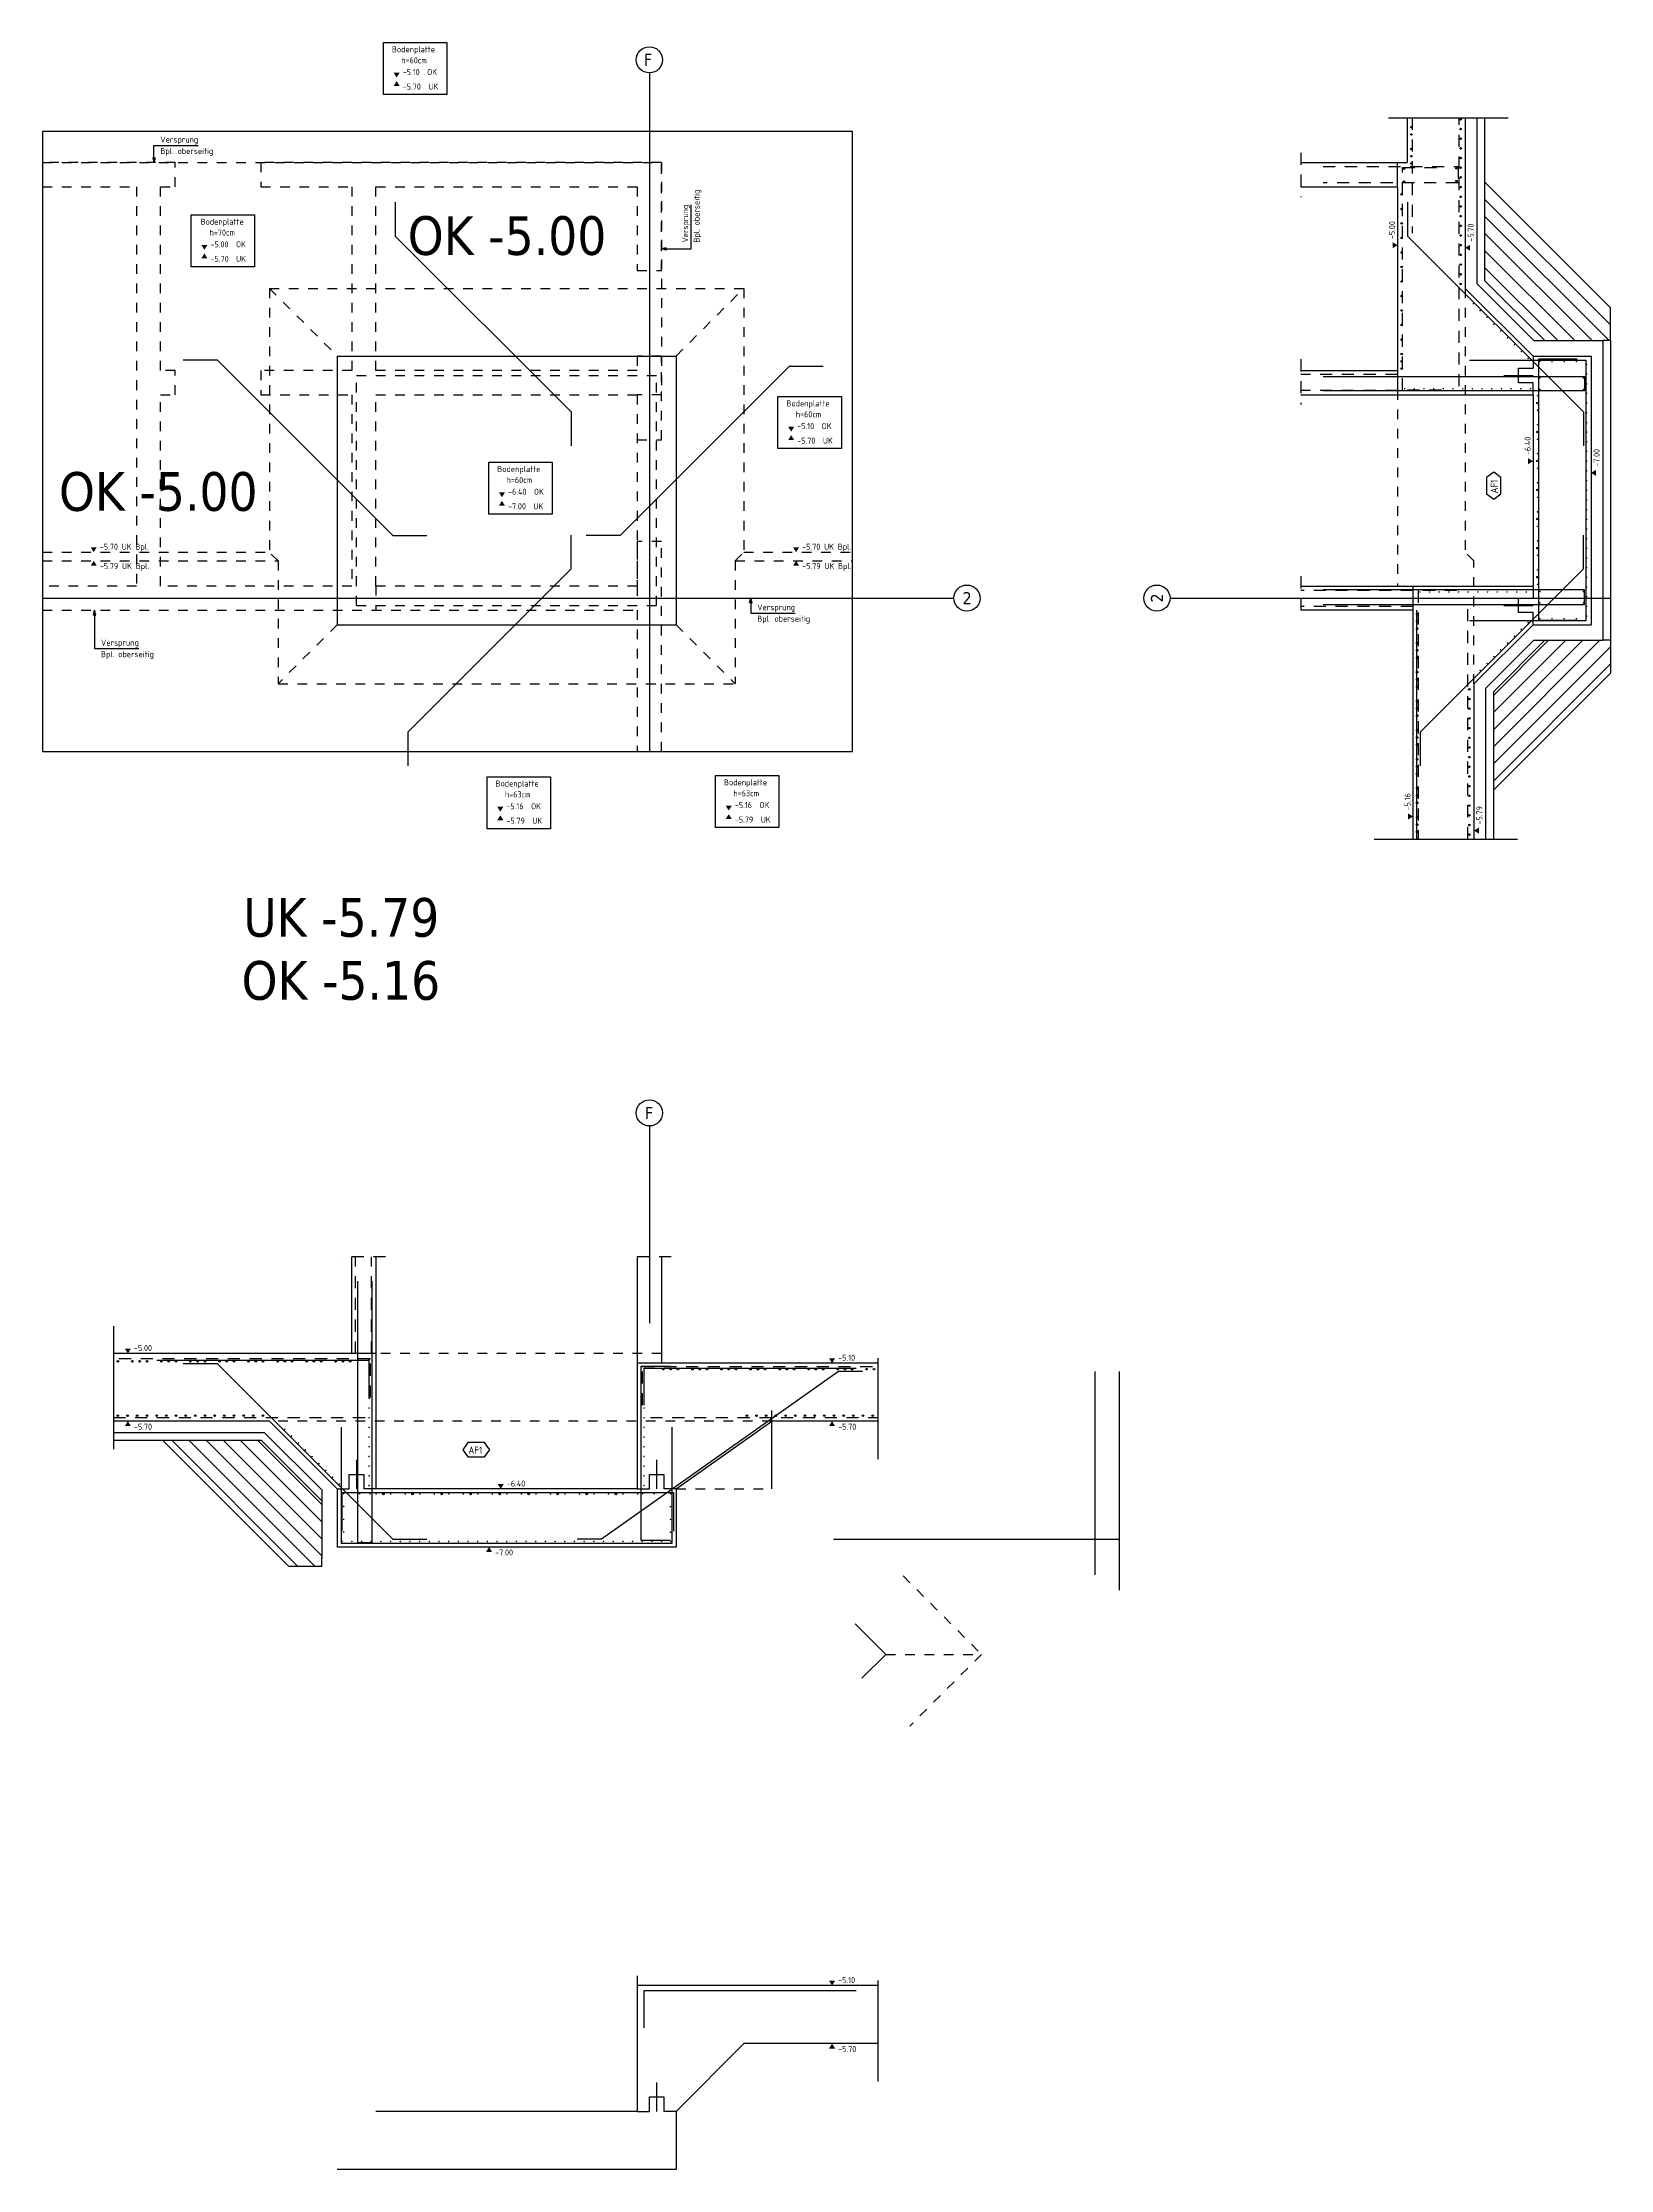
# Model space of a CAD drawing. Extents: x 0 to 42.8, y -1.8 to 41.7.
# Drawn here: x 2.5 to 18.7, y 19.7 to 41.68 of the extents above; entities that cross this region are included whole.
import ezdxf

# ---------------------------------------------------------------- set-up
doc = ezdxf.new("R2010")
doc.units = 0
doc.header["$LTSCALE"] = 0.25
for name, pattern in [('AUSGEZOGEN', [1000.01, 1000, 0.01]), ('DASHED', [0.75, 0.5, -0.25]), ('DIVIDE2', [0.625, 0.25, -0.125, 0, -0.125, 0, -0.125]), ('GESTRICHELT', [0.75, 0.5, -0.25]), ('HIDDEN', [0.375, 0.25, -0.125]), ('HIDDEN2', [0.187, 0.125, -0.062]), ('PUNKT', [0.175, 0.05, -0.125]), ('VERDECKT', [0.375, 0.25, -0.125])]:
    doc.linetypes.add(name, pattern=pattern)
for name, color, linetype in [('ACHSEN', 7, 'Continuous'), ('AFB', 7, 'Continuous'), ('AFU', 7, 'Continuous'), ('BETON', 7, 'Continuous'), ('DRUEBER', 7, 'Continuous'), ('HILFE', 7, 'Continuous'), ('koten', 7, 'Continuous'), ('OBJEKT', 7, 'Continuous'), ('RND', 7, 'Continuous'), ('SCHRAFF', 7, 'Continuous'), ('SFP_Achsen', 7, 'Continuous'), ('SFP_Hilfe', 7, 'Continuous'), ('TEXT', 7, 'Continuous'), ('VERDECKT', 7, 'Continuous'), ('Versprung oberseitig', 7, 'Continuous')]:
    doc.layers.add(name, color=color, linetype=linetype)
doc.layers.add('NOPLOT', color=7, linetype='Continuous', plot=False)
doc.styles.add('helv', font='tahoma.ttf')
doc.styles.add('txt', font='isocp.shx')
doc.linetypes.add('AFU_50K', pattern='A,0.15,["/",Standard,S=0.2,R=0,X=-0.01,Y=-0.1],0.07,["/",Standard,S=0.2,R=0,X=-0.01,Y=-0.1],0.15', length=0.37)

# ---------------------------------------------------------------- blocks, each defined once
blk = doc.blocks.new('okrd_o')
at = {"layer": 'koten', "color": 7, "linetype": 'Continuous'}
blk.add_solid([(-0.125, 0.202), (0.125, 0.202), (0, 0)], dxfattribs=at)
at = {"layer": 'koten', "style": 'txt'}
blk.add_attdef('OKRD', (0.25, 0.1), '', height=0.25, dxfattribs=at)
blk = doc.blocks.new('okrd_u')
at = {"layer": 'koten', "color": 7, "linetype": 'Continuous'}
blk.add_solid([(-0.125, -0.202), (0.125, -0.202), (0, 0)], dxfattribs=at)
at = {"layer": 'koten', "style": 'txt'}
blk.add_attdef('OKRD', (0.25, -0.35), '', height=0.25, dxfattribs=at)
blk = doc.blocks.new('Pfeillinie')
at = {"layer": 'TEXT', "linetype": 'Continuous'}
blk.add_hatch(color=7, dxfattribs=at).paths.add_polyline_path([(0, 0), (-0.8, 0.2), (-0.8, 0), (-0.8, -0.2)])
at = {"layer": 'TEXT', "color": 7, "linetype": 'Continuous'}
for p, q in [((-0.8, 0), (-0.8, 0.2)), ((-0.8, 0.2), (0, 0)), ((-0.8, 0), (-0.8, -0.2)), ((-0.8, -0.2), (0, 0))]:
    blk.add_line(p, q, dxfattribs=at)

msp = doc.modelspace()

# ---------------------------------------------------------------- hatches: boundary and pattern name
at = {"layer": 'SCHRAFF', "linetype": 'AUSGEZOGEN'}
h = msp.add_hatch(dxfattribs=at)
h.set_pattern_fill('ANSI31', color=171, angle=90, style=0, double=1)
h.set_pattern_definition([(135, (-535.95024, -109.09568), (-0.088388348, -0.088388348), [])])
h.paths.add_polyline_path([(18.0256, 38.5991), (18.6228, 38.5991), (18.7028, 38.5991), (18.7028, 38.9391), (17.4028, 40.2391), (17.4028, 39.2219)])
h = msp.add_hatch(dxfattribs=at)
h.set_pattern_fill('ANSI31', color=171, angle=180, style=0, double=1)
h.set_pattern_definition([(225, (-535.95024, -109.09568), (0.088388348, -0.088388348), [])])
h.paths.add_polyline_path([(18.7028, 35.1641), (18.7028, 35.5041), (18.6228, 35.5041), (18.0256, 35.5041), (17.4928, 34.9712), (17.4928, 33.9541)])
h = msp.add_hatch(dxfattribs=at)
h.set_pattern_fill('ANSI31', color=171, angle=90, style=0, double=1)
h.set_pattern_definition([(135, (-139.21095, 580.58816), (-0.088388348, -0.088388348), [])])
h.paths.add_polyline_path([(5.0488, 25.9351), (5.3888, 25.9351), (5.3888, 26.0151), (5.3888, 26.6123), (4.7659, 27.2351), (3.7488, 27.2351)])

# ---------------------------------------------------------------- linework, layer by layer
at = {"layer": 'ACHSEN', "color": 140, "linetype": 'AUSGEZOGEN'}
for p, q in [((8.774, 41.3652), (8.774, 34.3543)), ((2.5048, 35.9391), (11.9196, 35.9391)), ((14.1528, 35.9391), (18.7028, 35.9391)), ((8.774, 30.4851), (8.774, 28.4481))]:
    msp.add_line(p, q, dxfattribs=at)
at = {"layer": 'AFB', "color": 1, "linetype": 'DIVIDE2'}
for p, q in [((5.749, 38.2391), (8.849, 38.2391)), ((5.749, 35.8641), (5.749, 38.2391)), ((8.849, 35.8641), (8.849, 38.2391)), ((5.749, 35.8641), (8.849, 35.8641))]:
    msp.add_line(p, q, dxfattribs=at)
at = {"layer": 'AFB', "color": 1, "linetype": 'AUSGEZOGEN'}
for points in [[(17.4238, 37.0149), (17.4977, 36.9607), (17.5716, 37.0149), (17.5716, 37.1857), (17.4977, 37.2399), (17.4238, 37.1857)], [(6.8996, 27.2142), (6.8454, 27.1402), (6.8996, 27.0663), (7.0704, 27.0663), (7.1246, 27.1402), (7.0704, 27.2142)]]:
    msp.add_lwpolyline(points, close=True, dxfattribs=at)
at = {"layer": 'AFU', "color": 8, "linetype": 'AFU_50K'}
for p, q in [((16.5028, 40.1891), (16.5028, 40.4391)), ((16.5028, 38.289), (16.5028, 38.0391)), ((16.6628, 36.0641), (16.6628, 35.8141)), ((5.9488, 28.1351), (5.6988, 28.1351))]:
    msp.add_line(p, q, dxfattribs=at)
at = {"layer": 'AFU', "color": 1, "linetype": 'AUSGEZOGEN'}
for p, q in [((17.6028, 38.2391), (17.9028, 38.2391)), ((17.6028, 35.8641), (17.9028, 35.8641)), ((5.7488, 27.0351), (5.7488, 26.7351)), ((8.849, 27.0351), (8.849, 26.7351)), ((8.849, 20.6045), (8.849, 20.3045))]:
    msp.add_line(p, q, dxfattribs=at)
at = {"layer": 'AFU', "color": 8, "linetype": 'AUSGEZOGEN'}
for p, q in [((17.7528, 38.3141), (17.9028, 38.3141)), ((17.7528, 38.1641), (17.7528, 38.3141)), ((17.9028, 38.4391), (17.9028, 38.3141)), ((17.9028, 38.1641), (17.7528, 38.1641)), ((17.9028, 38.0391), (17.9028, 38.1641)), ((17.9028, 36.0641), (17.9028, 35.9391)), ((17.7528, 35.9391), (17.9028, 35.9391)), ((17.7528, 35.7891), (17.7528, 35.9391)), ((17.9028, 35.7891), (17.7528, 35.7891)), ((17.9028, 35.6641), (17.9028, 35.7891)), ((5.6738, 26.7351), (5.6738, 26.8851)), ((5.6738, 26.8851), (5.8238, 26.8851)), ((5.8238, 26.8851), (5.8238, 26.7351)), ((8.774, 26.7351), (8.774, 26.8851)), ((8.774, 26.8851), (8.924, 26.8851)), ((8.924, 26.8851), (8.924, 26.7351)), ((5.5488, 26.7351), (5.6738, 26.7351)), ((5.9488, 26.7351), (5.8238, 26.7351)), ((8.649, 26.7351), (8.774, 26.7351)), ((9.049, 26.7351), (8.924, 26.7351)), ((8.774, 20.3045), (8.774, 20.4545)), ((8.774, 20.4545), (8.924, 20.4545)), ((8.924, 20.4545), (8.924, 20.3045)), ((8.649, 20.3045), (8.774, 20.3045)), ((9.049, 20.3045), (8.924, 20.3045))]:
    msp.add_line(p, q, dxfattribs=at)
at = {"layer": 'BETON', "color": 6, "linetype": 'AUSGEZOGEN'}
for p, q in [((16.6028, 40.9022), (16.6028, 40.4391)), ((17.2028, 40.9022), (17.2028, 39.1391)), ((15.5028, 40.4391), (16.6028, 40.4391)), ((15.5028, 40.1891), (16.5028, 40.1891)), ((16.5028, 40.1891), (16.5028, 38.289)), ((17.9028, 38.4391), (17.2028, 39.1391)), ((5.549, 38.4391), (9.049, 38.4391)), ((5.549, 38.4391), (5.549, 35.6641)), ((9.049, 38.4391), (9.049, 35.6641)), ((15.5028, 38.289), (16.5028, 38.289)), ((17.9028, 38.4391), (18.5028, 38.4391)), ((18.5028, 38.4391), (18.5028, 35.6641)), ((15.5028, 38.0391), (17.9028, 38.0391)), ((16.5028, 38.0391), (17.9028, 38.0391)), ((17.9028, 38.0391), (17.9028, 36.0641)), ((15.5028, 36.0641), (17.9028, 36.0641)), ((5.549, 35.6641), (9.049, 35.6641)), ((16.6628, 35.8141), (15.5028, 35.8141)), ((16.6628, 35.8141), (16.6628, 33.4497)), ((17.9028, 35.6641), (17.2928, 35.0541)), ((17.9028, 35.6641), (18.5028, 35.6641)), ((17.2928, 35.0541), (17.2928, 33.4497)), ((5.6988, 28.1351), (5.6988, 29.1351)), ((5.9488, 29.1351), (5.9488, 26.7351)), ((5.6988, 28.1351), (3.2366, 28.1351)), ((8.649, 28.1351), (8.649, 26.7351)), ((8.649, 28.0351), (8.649, 26.7351)), ((11.1339, 28.0351), (8.649, 28.0351)), ((4.8488, 27.4351), (3.2366, 27.4351)), ((5.5488, 26.7351), (4.8488, 27.4351)), ((9.049, 26.7351), (10.0389, 27.4351)), ((11.1339, 27.4351), (10.0389, 27.4351)), ((5.5488, 26.7351), (5.5488, 26.1351)), ((8.649, 26.7351), (5.9488, 26.7351)), ((9.049, 26.7351), (9.049, 26.1351)), ((9.049, 26.1351), (5.5488, 26.1351)), ((10.8995, 25.3424), (11.2153, 25.0266)), ((11.2153, 25.0266), (10.9684, 24.7797)), ((8.649, 21.7045), (8.649, 20.3045)), ((8.649, 21.6045), (8.649, 20.3045)), ((11.1339, 21.6045), (8.649, 21.6045)), ((9.049, 20.3045), (9.749, 21.0045)), ((11.1339, 21.0045), (9.749, 21.0045)), ((8.649, 20.3045), (5.9488, 20.3045)), ((9.049, 20.3045), (9.049, 19.7045)), ((9.049, 19.7045), (5.5488, 19.7045))]:
    msp.add_line(p, q, dxfattribs=at)
at = {"layer": 'DRUEBER', "color": 7, "linetype": 'PUNKT', "lineweight": -2}
for p, q in [((3.874, 40.4391), (2.5048, 40.4391)), ((3.874, 40.1891), (3.874, 40.4391)), ((8.899, 40.4391), (4.759, 40.4391)), ((4.759, 40.4391), (4.759, 40.1891)), ((8.899, 39.3241), (8.899, 40.4391)), ((2.5048, 40.1891), (3.474, 40.1891)), ((3.474, 40.1891), (3.474, 36.0641)), ((3.724, 38.2891), (3.724, 40.1891)), ((3.724, 40.1891), (3.874, 40.1891)), ((4.759, 40.1891), (5.699, 40.189)), ((5.699, 40.189), (5.699, 38.2891)), ((5.949, 38.289), (5.949, 40.1891)), ((5.949, 40.1891), (8.649, 40.1891)), ((8.649, 40.1891), (8.649, 39.3241)), ((8.649, 39.3241), (8.899, 39.3241)), ((3.874, 38.2891), (3.724, 38.2891)), ((3.874, 38.0391), (3.874, 38.2891)), ((5.699, 38.2891), (4.759, 38.2891)), ((4.759, 38.2891), (4.759, 38.0391)), ((8.649, 38.2891), (5.949, 38.289)), ((8.899, 38.4391), (8.649, 38.4391)), ((8.649, 38.4391), (8.649, 38.2891)), ((8.899, 37.5741), (8.899, 38.4391)), ((3.724, 36.0641), (3.724, 38.0391)), ((3.724, 38.0391), (3.874, 38.0391)), ((4.759, 38.0391), (5.699, 38.0391)), ((5.699, 38.0391), (5.699, 36.0641)), ((5.949, 36.0641), (5.949, 38.0391)), ((5.949, 38.0391), (8.649, 38.0391)), ((8.649, 38.0391), (8.649, 37.5741)), ((8.649, 37.5741), (8.899, 37.5741)), ((8.899, 36.5241), (8.649, 36.5241)), ((8.649, 36.5241), (8.649, 36.0641)), ((8.899, 34.3543), (8.899, 36.5241)), ((3.474, 36.0641), (2.5048, 36.0641)), ((5.699, 36.0641), (3.724, 36.0641)), ((8.649, 36.0641), (5.949, 36.0641)), ((2.5048, 35.8141), (8.649, 35.8141)), ((8.649, 35.8141), (8.649, 34.3543))]:
    msp.add_line(p, q, dxfattribs=at)
at = {"layer": 'DRUEBER', "color": 7, "linetype": 'PUNKT'}
msp.add_lwpolyline([(5.949, 38.0391), (8.649, 38.0391), (8.649, 36.0641), (5.949, 36.0641)], close=True, dxfattribs=at)
at = {"layer": 'HILFE', "color": 102, "linetype": 'AUSGEZOGEN'}
for p, q in [((17.3228, 40.9022), (17.3228, 39.1888)), ((17.4028, 40.9022), (17.4028, 39.2219)), ((17.4028, 40.2391), (18.7028, 38.9391)), ((17.9125, 38.5991), (17.3228, 39.1888)), ((17.4028, 39.2219), (18.0256, 38.5991)), ((18.7028, 38.5991), (18.7028, 38.9391)), ((17.9125, 38.5991), (18.6228, 38.5991)), ((18.7028, 38.5991), (18.6228, 38.5991)), ((18.6228, 38.5991), (18.6228, 35.5041)), ((18.7028, 38.5991), (18.7028, 35.5041)), ((17.9125, 35.5041), (17.4128, 35.0043)), ((18.0256, 35.5041), (17.4928, 34.9712)), ((17.9125, 35.5041), (18.6228, 35.5041)), ((18.7028, 35.5041), (18.6228, 35.5041)), ((18.7028, 35.5041), (18.7028, 35.1641)), ((17.4928, 33.9541), (18.7028, 35.1641)), ((17.4128, 35.0043), (17.4128, 33.4497)), ((17.4928, 34.9712), (17.4928, 33.4497)), ((4.7991, 27.3151), (3.2366, 27.3151)), ((5.3888, 26.7254), (4.7991, 27.3151)), ((4.7659, 27.2351), (3.2366, 27.2351)), ((3.7488, 27.2351), (5.0488, 25.9351)), ((5.3888, 26.6123), (4.7659, 27.2351)), ((5.3888, 26.7254), (5.3888, 26.0151)), ((5.3888, 25.9351), (5.0488, 25.9351)), ((5.3888, 25.9351), (5.3888, 26.0151))]:
    msp.add_line(p, q, dxfattribs=at)
at = {"layer": 'NOPLOT', "color": 191, "linetype": 'AUSGEZOGEN'}
for p, q in [((16.4107, 40.9022), (17.6465, 40.9022)), ((16.2614, 33.4497), (17.7418, 33.4497)), ((3.2366, 28.4188), (3.2366, 27.1457)), ((11.1339, 28.087), (11.1339, 27.0423)), ((13.3769, 27.9472), (13.3769, 25.8496)), ((13.6269, 27.9472), (13.6269, 25.6907)), ((10.0389, 26.7351), (10.0389, 27.5465)), ((11.1339, 21.6564), (11.1339, 20.6117))]:
    msp.add_line(p, q, dxfattribs=at)
at = {"layer": 'NOPLOT', "color": 191, "linetype": 'Continuous'}
msp.add_line((16.6978, 35.8141), (16.6978, 33.4497), dxfattribs=at)
at = {"layer": 'NOPLOT', "color": 191, "linetype": 'AUSGEZOGEN'}
msp.add_lwpolyline([(2.5048, 34.3543), (10.8712, 34.3543), (10.8712, 40.7588), (2.5048, 40.7588)], close=True, dxfattribs=at)
at = {"layer": 'NOPLOT', "color": 191, "linetype": 'Continuous'}
for points in [[(5.8785, 27.68), (5.8785, 28.064), (3.6869, 28.064)], [(8.7192, 27.5994), (8.7192, 27.9834), (10.9109, 27.9834)], [(8.7192, 21.1687), (8.7192, 21.5527), (10.9109, 21.5527)]]:
    msp.add_lwpolyline(points, dxfattribs=at)
at = {"layer": 'OBJEKT', "color": 7, "linetype": 'AUSGEZOGEN'}
for p, q in [((8.649, 29.1351), (8.649, 28.0351)), ((8.899, 29.1351), (8.899, 28.0351))]:
    msp.add_line(p, q, dxfattribs=at)
at = {"layer": 'OBJEKT', "color": 1, "linetype": 'AUSGEZOGEN'}
for points in [[(6.026, 41.6791), (6.6819, 41.6791), (6.6819, 41.1415), (6.026, 41.1415)], [(4.0398, 39.8987), (4.6957, 39.8987), (4.6957, 39.3611), (4.0398, 39.3611)], [(10.1018, 38.021), (10.7577, 38.021), (10.7577, 37.4834), (10.1018, 37.4834)], [(7.114, 37.3427), (7.7699, 37.3427), (7.7699, 36.8051), (7.114, 36.8051)], [(7.0968, 34.0939), (7.7527, 34.0939), (7.7527, 33.5563), (7.0968, 33.5563)], [(9.4567, 34.1058), (10.1126, 34.1058), (10.1126, 33.5682), (9.4567, 33.5682)]]:
    msp.add_lwpolyline(points, close=True, dxfattribs=at)
at = {"layer": 'RND', "color": 7, "linetype": 'GESTRICHELT'}
for points in [[(16.6559, 40.9022), (16.6559, 39.7106)], [(17.141, 38.1271), (17.141, 40.9022)], [(15.7352, 40.3991), (17.1278, 40.3991), (17.1278, 40.2291), (15.7352, 40.2291)], [(16.9559, 38.0866), (16.5559, 38.0866), (16.5559, 40.3866), (16.9559, 40.3866)], [(16.5028, 38.2491), (15.5028, 38.2491)], [(16.5028, 38.0846), (15.5028, 38.0846)], [(16.6628, 36.0185), (15.5028, 36.0185)], [(16.6628, 35.8541), (15.5028, 35.8541)], [(17.1159, 36.0165), (16.7159, 36.0165), (16.7159, 33.4497)], [(17.231, 33.4497), (17.231, 35.8394)], [(5.7388, 28.1351), (5.7388, 29.1351)], [(5.9032, 28.1351), (5.9032, 29.1351)], [(5.8945, 27.68), (5.8945, 28.08), (3.2366, 28.08)], [(8.7032, 27.5994), (8.7032, 27.9994), (11.1339, 27.9994)], [(3.2366, 27.4751), (5.8388, 27.4751)], [(8.7853, 27.4751), (11.1339, 27.4751)]]:
    msp.add_lwpolyline(points, dxfattribs=at)
at = {"layer": 'RND', "color": 102, "linetype": 'AUSGEZOGEN'}
for points in [[(3.6557, 40.4391), (3.6557, 40.6159), (4.1131, 40.6159)], [(8.899, 39.5461), (9.2044, 39.5461), (9.2044, 40.0035)], [(9.822, 35.9391), (9.822, 35.7839), (10.2794, 35.7839)], [(3.0424, 35.8141), (3.0424, 35.4176), (3.4998, 35.4176)]]:
    msp.add_lwpolyline(points, dxfattribs=at)
at = {"layer": 'RND', "color": 1, "linetype": 'AUSGEZOGEN'}
for points in [[(6.1481, 40.0297), (6.1481, 39.6797), (7.9653, 37.8625), (7.9653, 37.5125)], [(16.6055, 40.0297), (16.6055, 39.6797), (18.4228, 37.8625), (18.4228, 37.5125)], [(3.9581, 38.4024), (4.3081, 38.4024), (6.1253, 36.5851), (6.4753, 36.5851)], [(10.569, 38.3317), (10.219, 38.3317), (8.4724, 36.5851), (8.1224, 36.5851)], [(17.2468, 38.3991), (18.4468, 38.3991), (18.4468, 35.7041), (17.2468, 35.7041)], [(18.3588, 38.4068), (17.9588, 38.4068), (17.9588, 35.7118), (18.3588, 35.7118)], [(15.7352, 38.2291), (18.4352, 38.2291), (18.4352, 38.0791), (15.7352, 38.0791)], [(6.2824, 34.2077), (6.2824, 34.5577), (7.9653, 36.2406), (7.9653, 36.5906)], [(16.7399, 34.2077), (16.7399, 34.5577), (18.4228, 36.2406), (18.4228, 36.5906)], [(15.7352, 35.8741), (18.4352, 35.8741), (18.4352, 36.0241), (15.7352, 36.0241)], [(5.7588, 28.8809), (5.7588, 26.1809), (5.9088, 26.1809), (5.9088, 28.8809)], [(3.9581, 28.0324), (4.3081, 28.0324), (6.1253, 26.2151), (6.4753, 26.2151)], [(8.0279, 26.2212), (8.2779, 26.2212), (10.7274, 27.9533), (10.9774, 27.9533)], [(8.989, 26.2024), (8.689, 26.2024), (8.689, 28.0024), (8.989, 28.0024)], [(5.5888, 27.3751), (5.5888, 26.1751), (9.009, 26.1751), (9.009, 27.3751)], [(5.6013, 26.3001), (5.6013, 26.7001), (9.0215, 26.7001), (9.0215, 26.3001)], [(10.6774, 26.2151), (10.9274, 26.2151), (13.3769, 26.2151), (13.6269, 26.2151)]]:
    msp.add_lwpolyline(points, dxfattribs=at)
at = {"layer": 'RND', "color": 7, "linetype": 'AUSGEZOGEN', "const_width": 0.008}
for points in [[(17.2861, 38.9772, 1), (17.2861, 38.9852, 1)], [(17.3568, 38.9065, 1), (17.3568, 38.9145, 1)], [(17.4275, 38.8358, 1), (17.4275, 38.8438, 1)], [(17.4982, 38.7651, 1), (17.4982, 38.7731, 1)], [(17.5689, 38.6944, 1), (17.5689, 38.7024, 1)], [(17.6396, 38.6237, 1), (17.6396, 38.6317, 1)], [(17.7103, 38.553, 1), (17.7103, 38.561, 1)], [(17.781, 38.4823, 1), (17.781, 38.4903, 1)], [(17.8518, 38.4116, 1), (17.8518, 38.4196, 1)], [(17.9732, 38.3798, 1), (17.9732, 38.3878, 1)], [(18.0992, 38.3798, 1), (18.0992, 38.3878, 1)], [(18.2252, 38.3798, 1), (18.2252, 38.3878, 1)], [(18.3511, 38.3798, 1), (18.3511, 38.3878, 1)], [(18.4568, 38.3493, 1), (18.4568, 38.3573, 1)], [(18.4568, 38.2493, 1), (18.4568, 38.2573, 1)], [(16.5763, 38.0983, 1), (16.5763, 38.1063, 1)], [(16.6763, 38.0983, 1), (16.6763, 38.1063, 1)], [(16.7763, 38.0983, 1), (16.7763, 38.1063, 1)], [(16.8763, 38.0983, 1), (16.8763, 38.1063, 1)], [(16.9763, 38.0983, 1), (16.9763, 38.1063, 1)], [(17.0763, 38.0983, 1), (17.0763, 38.1063, 1)], [(17.1763, 38.0983, 1), (17.1763, 38.1063, 1)], [(17.2763, 38.0983, 1), (17.2763, 38.1063, 1)], [(17.3763, 38.0983, 1), (17.3763, 38.1063, 1)], [(17.4763, 38.0983, 1), (17.4763, 38.1063, 1)], [(17.5763, 38.0983, 1), (17.5763, 38.1063, 1)], [(17.6763, 38.0983, 1), (17.6763, 38.1063, 1)], [(17.7763, 38.0983, 1), (17.7763, 38.1063, 1)], [(17.8763, 38.0983, 1), (17.8763, 38.1063, 1)], [(17.9494, 38.0265, 1), (17.9494, 38.0345, 1)], [(17.9732, 38.2087, 1), (17.9732, 38.2167, 1)], [(17.9732, 38.0906, 1), (17.9732, 38.0986, 1)], [(18.4238, 38.2087, 1), (18.4238, 38.2167, 1)], [(18.4238, 38.0906, 1), (18.4238, 38.0986, 1)], [(18.4568, 38.1493, 1), (18.4568, 38.1573, 1)], [(18.4568, 38.0493, 1), (18.4568, 38.0573, 1)], [(17.9494, 37.8765, 1), (17.9494, 37.8845, 1)], [(18.4568, 37.9493, 1), (18.4568, 37.9573, 1)], [(18.4568, 37.8493, 1), (18.4568, 37.8573, 1)], [(17.9494, 37.7265, 1), (17.9494, 37.7345, 1)], [(17.9494, 37.5765, 1), (17.9494, 37.5845, 1)], [(18.4568, 37.7493, 1), (18.4568, 37.7573, 1)], [(18.4568, 37.6493, 1), (18.4568, 37.6573, 1)], [(17.9494, 37.4265, 1), (17.9494, 37.4345, 1)], [(18.4568, 37.5493, 1), (18.4568, 37.5573, 1)], [(18.4568, 37.4493, 1), (18.4568, 37.4573, 1)], [(18.4568, 37.3493, 1), (18.4568, 37.3573, 1)], [(17.9494, 37.2765, 1), (17.9494, 37.2845, 1)], [(17.9494, 37.1265, 1), (17.9494, 37.1345, 1)], [(18.4568, 37.2493, 1), (18.4568, 37.2573, 1)], [(18.4568, 37.1493, 1), (18.4568, 37.1573, 1)], [(17.9494, 36.9765, 1), (17.9494, 36.9845, 1)], [(18.4568, 37.0493, 1), (18.4568, 37.0573, 1)], [(18.4568, 36.9493, 1), (18.4568, 36.9573, 1)], [(17.9494, 36.8265, 1), (17.9494, 36.8345, 1)], [(18.4568, 36.8493, 1), (18.4568, 36.8573, 1)], [(18.4568, 36.7493, 1), (18.4568, 36.7573, 1)], [(17.9494, 36.6765, 1), (17.9494, 36.6845, 1)], [(17.9494, 36.5265, 1), (17.9494, 36.5345, 1)], [(18.4568, 36.6493, 1), (18.4568, 36.6573, 1)], [(18.4568, 36.5493, 1), (18.4568, 36.5573, 1)], [(17.9494, 36.3765, 1), (17.9494, 36.3845, 1)], [(18.4568, 36.4493, 1), (18.4568, 36.4573, 1)], [(18.4568, 36.3493, 1), (18.4568, 36.3573, 1)], [(18.4568, 36.2493, 1), (18.4568, 36.2573, 1)], [(17.9494, 36.2265, 1), (17.9494, 36.2345, 1)], [(17.9494, 36.0765, 1), (17.9494, 36.0845, 1)], [(18.4568, 36.1493, 1), (18.4568, 36.1573, 1)], [(18.4568, 36.0493, 1), (18.4568, 36.0573, 1)], [(16.7335, 35.9988, 1), (16.7335, 36.0068, 1)], [(16.8335, 35.9988, 1), (16.8335, 36.0068, 1)], [(16.9335, 35.9988, 1), (16.9335, 36.0068, 1)], [(17.0335, 35.9988, 1), (17.0335, 36.0068, 1)], [(17.1335, 35.9988, 1), (17.1335, 36.0068, 1)], [(17.2335, 35.9988, 1), (17.2335, 36.0068, 1)], [(17.3335, 35.9988, 1), (17.3335, 36.0068, 1)], [(17.4335, 35.9988, 1), (17.4335, 36.0068, 1)], [(17.5335, 35.9988, 1), (17.5335, 36.0068, 1)], [(17.6335, 35.9988, 1), (17.6335, 36.0068, 1)], [(17.7335, 35.9988, 1), (17.7335, 36.0068, 1)], [(17.8335, 35.9988, 1), (17.8335, 36.0068, 1)], [(17.9732, 36.0037, 1), (17.9732, 36.0117, 1)], [(17.9732, 35.8856, 1), (17.9732, 35.8936, 1)], [(18.4238, 36.0037, 1), (18.4238, 36.0117, 1)], [(18.4238, 35.8856, 1), (18.4238, 35.8936, 1)], [(18.4568, 35.9493, 1), (18.4568, 35.9573, 1)], [(18.4568, 35.8493, 1), (18.4568, 35.8573, 1)], [(17.781, 35.6208, -1), (17.781, 35.6128, -1)], [(17.8518, 35.6915, -1), (17.8518, 35.6835, -1)], [(17.9732, 35.7227, 1), (17.9732, 35.7307, 1)], [(18.0992, 35.7227, 1), (18.0992, 35.7307, 1)], [(18.2252, 35.7227, 1), (18.2252, 35.7307, 1)], [(18.3511, 35.7227, 1), (18.3511, 35.7307, 1)], [(18.4568, 35.7493, 1), (18.4568, 35.7573, 1)], [(17.5689, 35.4087, -1), (17.5689, 35.4007, -1)], [(17.6396, 35.4794, -1), (17.6396, 35.4714, -1)], [(17.7103, 35.5501, -1), (17.7103, 35.5421, -1)], [(17.3568, 35.1966, -1), (17.3568, 35.1886, -1)], [(17.4275, 35.2673, -1), (17.4275, 35.2593, -1)], [(17.4982, 35.338, -1), (17.4982, 35.33, -1)], [(17.2861, 35.1259, -1), (17.2861, 35.1179, -1)], [(5.8828, 28.0709, -1), (5.8748, 28.0709, -1)], [(5.8828, 27.9709, -1), (5.8748, 27.9709, -1)], [(8.715, 27.9709, 1), (8.723, 27.9709, 1)], [(5.8828, 27.8709, -1), (5.8748, 27.8709, -1)], [(5.8828, 27.7709, -1), (5.8748, 27.7709, -1)], [(8.715, 27.8709, 1), (8.723, 27.8709, 1)], [(8.715, 27.7709, 1), (8.723, 27.7709, 1)], [(5.8828, 27.6709, -1), (5.8748, 27.6709, -1)], [(5.8828, 27.5709, -1), (5.8748, 27.5709, -1)], [(5.8828, 27.4709, -1), (5.8748, 27.4709, -1)], [(8.715, 27.6709, 1), (8.723, 27.6709, 1)], [(8.715, 27.5709, 1), (8.723, 27.5709, 1)], [(8.715, 27.4709, 1), (8.723, 27.4709, 1)], [(5.0106, 27.3518, -1), (5.0026, 27.3518, -1)], [(5.0813, 27.2811, -1), (5.0733, 27.2811, -1)], [(5.8828, 27.3709, -1), (5.8748, 27.3709, -1)], [(5.8828, 27.2709, -1), (5.8748, 27.2709, -1)], [(8.715, 27.3709, 1), (8.723, 27.3709, 1)], [(8.715, 27.2709, 1), (8.723, 27.2709, 1)], [(5.152, 27.2104, -1), (5.144, 27.2104, -1)], [(5.2227, 27.1397, -1), (5.2147, 27.1397, -1)], [(5.2934, 27.069, -1), (5.2854, 27.069, -1)], [(5.8828, 27.1709, -1), (5.8748, 27.1709, -1)], [(5.8828, 27.0709, -1), (5.8748, 27.0709, -1)], [(8.715, 27.1709, 1), (8.723, 27.1709, 1)], [(8.715, 27.0709, 1), (8.723, 27.0709, 1)], [(5.3641, 26.9983, -1), (5.3561, 26.9983, -1)], [(5.4349, 26.9276, -1), (5.4269, 26.9276, -1)], [(5.5056, 26.8569, -1), (5.4976, 26.8569, -1)], [(5.8828, 26.9709, -1), (5.8748, 26.9709, -1)], [(5.8828, 26.8709, -1), (5.8748, 26.8709, -1)], [(8.715, 26.9709, 1), (8.723, 26.9709, 1)], [(8.715, 26.8709, 1), (8.723, 26.8709, 1)], [(5.5763, 26.7862, -1), (5.5683, 26.7862, -1)], [(5.6123, 26.6857, 1), (5.6203, 26.6857, 1)], [(5.7756, 26.6857, 1), (5.7836, 26.6857, 1)], [(5.8828, 26.7709, -1), (5.8748, 26.7709, -1)], [(5.8833, 26.6857, 1), (5.8913, 26.6857, 1)], [(5.9479, 26.6833, 1), (5.9559, 26.6833, 1)], [(6.0979, 26.6833, 1), (6.1059, 26.6833, 1)], [(6.2479, 26.6833, 1), (6.2559, 26.6833, 1)], [(6.3979, 26.6833, 1), (6.4059, 26.6833, 1)], [(6.5479, 26.6833, 1), (6.5559, 26.6833, 1)], [(6.6979, 26.6833, 1), (6.7059, 26.6833, 1)], [(6.8479, 26.6833, 1), (6.8559, 26.6833, 1)], [(6.9979, 26.6833, 1), (7.0059, 26.6833, 1)], [(7.1479, 26.6833, 1), (7.1559, 26.6833, 1)], [(7.2979, 26.6833, 1), (7.3059, 26.6833, 1)], [(7.4479, 26.6833, 1), (7.4559, 26.6833, 1)], [(7.5979, 26.6833, 1), (7.6059, 26.6833, 1)], [(7.7479, 26.6833, 1), (7.7559, 26.6833, 1)], [(7.8979, 26.6833, 1), (7.9059, 26.6833, 1)], [(8.0479, 26.6833, 1), (8.0559, 26.6833, 1)], [(8.1979, 26.6833, 1), (8.2059, 26.6833, 1)], [(8.3479, 26.6833, 1), (8.3559, 26.6833, 1)], [(8.4979, 26.6833, 1), (8.5059, 26.6833, 1)], [(8.6479, 26.6833, 1), (8.6559, 26.6833, 1)], [(8.7, 26.6857, 1), (8.708, 26.6857, 1)], [(8.715, 26.7709, 1), (8.723, 26.7709, 1)], [(8.8192, 26.6857, 1), (8.8272, 26.6857, 1)], [(8.9881, 26.6857, 1), (8.9961, 26.6857, 1)], [(5.6123, 26.5533, 1), (5.6203, 26.5533, 1)], [(5.6123, 26.4208, 1), (5.6203, 26.4208, 1)], [(8.9881, 26.5533, 1), (8.9961, 26.5533, 1)], [(8.9881, 26.4208, 1), (8.9961, 26.4208, 1)], [(5.5962, 26.1931, 1), (5.6042, 26.1931, 1)], [(5.6123, 26.2884, 1), (5.6203, 26.2884, 1)], [(5.6962, 26.1931, 1), (5.7042, 26.1931, 1)], [(5.7962, 26.1931, 1), (5.8042, 26.1931, 1)], [(5.8962, 26.1931, 1), (5.9042, 26.1931, 1)], [(5.9962, 26.1931, 1), (6.0042, 26.1931, 1)], [(6.0962, 26.1931, 1), (6.1042, 26.1931, 1)], [(6.1962, 26.1931, 1), (6.2042, 26.1931, 1)], [(6.2962, 26.1931, 1), (6.3042, 26.1931, 1)], [(6.3962, 26.1931, 1), (6.4042, 26.1931, 1)], [(6.4962, 26.1931, 1), (6.5042, 26.1931, 1)], [(6.5962, 26.1931, 1), (6.6042, 26.1931, 1)], [(6.6962, 26.1931, 1), (6.7042, 26.1931, 1)], [(6.7962, 26.1931, 1), (6.8042, 26.1931, 1)], [(6.8962, 26.1931, 1), (6.9042, 26.1931, 1)], [(6.9962, 26.1931, 1), (7.0042, 26.1931, 1)], [(7.0962, 26.1931, 1), (7.1042, 26.1931, 1)], [(7.1962, 26.1931, 1), (7.2042, 26.1931, 1)], [(7.2962, 26.1931, 1), (7.3042, 26.1931, 1)], [(7.3962, 26.1931, 1), (7.4042, 26.1931, 1)], [(7.4962, 26.1931, 1), (7.5042, 26.1931, 1)], [(7.5962, 26.1931, 1), (7.6042, 26.1931, 1)], [(7.6962, 26.1931, 1), (7.7042, 26.1931, 1)], [(7.7962, 26.1931, 1), (7.8042, 26.1931, 1)], [(7.8962, 26.1931, 1), (7.9042, 26.1931, 1)], [(7.9962, 26.1931, 1), (8.0042, 26.1931, 1)], [(8.0962, 26.1931, 1), (8.1042, 26.1931, 1)], [(8.1962, 26.1931, 1), (8.2042, 26.1931, 1)], [(8.2962, 26.1931, 1), (8.3042, 26.1931, 1)], [(8.3962, 26.1931, 1), (8.4042, 26.1931, 1)], [(8.4962, 26.1931, 1), (8.5042, 26.1931, 1)], [(8.5962, 26.1931, 1), (8.6042, 26.1931, 1)], [(8.6962, 26.1931, 1), (8.7042, 26.1931, 1)], [(8.7962, 26.1931, 1), (8.8042, 26.1931, 1)], [(8.8962, 26.1931, 1), (8.9042, 26.1931, 1)], [(8.9881, 26.2884, 1), (8.9961, 26.2884, 1)], [(8.9898, 26.1931, 1), (8.9978, 26.1931, 1)]]:
    msp.add_lwpolyline(points, format="xyb", close=True, dxfattribs=at)
at = {"layer": 'RND', "color": 7, "linetype": 'AUSGEZOGEN'}
for centre in [(17.1548, 40.8853), (16.6458, 40.7295), (17.1548, 40.7853), (17.1548, 40.6853), (16.6458, 40.5795), (16.6458, 40.4295), (17.1548, 40.5853), (17.1548, 40.4853), (16.5694, 40.3752), (16.5694, 40.2438), (17.1124, 40.3788), (17.1124, 40.2473), (17.1548, 40.3853), (17.1548, 40.2853), (16.5458, 40.1102), (17.1548, 40.1853), (17.1548, 40.0853), (16.5458, 39.9602), (16.5458, 39.8102), (17.1548, 39.9853), (17.1548, 39.8853), (17.1548, 39.7853), (16.5458, 39.6602), (17.1548, 39.6853), (17.1548, 39.5853), (16.5458, 39.5102), (16.5458, 39.3602), (17.1548, 39.4853), (17.1548, 39.3853), (16.5458, 39.2102), (17.1548, 39.2853), (17.1548, 39.1853), (16.5458, 39.0602), (16.5458, 38.9102), (16.5458, 38.7602), (16.5458, 38.6102), (16.5458, 38.4602), (16.5458, 38.3102), (17.9494, 37.9555), (17.9494, 37.6555), (17.9494, 37.3555), (17.9494, 37.0555), (17.9494, 36.7555), (17.9494, 36.4555), (17.9494, 36.1555), (16.7058, 35.7739), (16.7058, 35.6239), (16.7058, 35.4739), (16.7058, 35.3239), (16.7058, 35.1739), (16.7058, 35.0239), (17.2448, 34.9959), (16.7058, 34.8739), (16.7058, 34.7239), (17.2448, 34.8959), (17.2448, 34.7959), (16.7058, 34.5739), (17.2448, 34.6959), (17.2448, 34.5959), (17.2448, 34.4959), (16.7058, 34.4239), (16.7058, 34.2739), (17.2448, 34.3959), (17.2448, 34.2959), (16.7058, 34.1239), (17.2448, 34.1959), (17.2448, 34.0959), (16.7058, 33.9739), (17.2448, 33.9959), (17.2448, 33.8959), (16.7058, 33.8239), (16.7058, 33.6739), (17.2448, 33.7959), (17.2448, 33.6959), (16.7058, 33.5239), (17.2448, 33.5959), (17.2448, 33.4959), (3.2828, 28.0538), (3.4328, 28.0538), (3.5828, 28.0538), (3.7328, 28.0538), (3.8828, 28.0538), (4.0328, 28.0538), (4.1828, 28.0538), (4.3328, 28.0538), (4.4828, 28.0538), (4.6328, 28.0538), (4.7828, 28.0538), (4.9328, 28.0538), (5.0828, 28.0538), (5.2328, 28.0538), (5.3828, 28.0538), (5.5328, 28.0538), (5.6828, 28.0538), (8.919, 27.9733), (9.069, 27.9733), (9.219, 27.9733), (9.369, 27.9733), (9.519, 27.9733), (9.669, 27.9733), (9.819, 27.9733), (9.969, 27.9733), (10.119, 27.9733), (10.269, 27.9733), (10.419, 27.9733), (10.569, 27.9733), (10.719, 27.9733), (10.869, 27.9733), (11.019, 27.9733), (3.2828, 27.4927), (3.3828, 27.4927), (3.4828, 27.4927), (3.5828, 27.4927), (3.6828, 27.4927), (3.7828, 27.4927), (3.8828, 27.4927), (3.9828, 27.4927), (4.0828, 27.4927), (4.1828, 27.4927), (4.2828, 27.4927), (4.3828, 27.4927), (4.4828, 27.4927), (4.5828, 27.4927), (4.6828, 27.4927), (4.7828, 27.4927), (9.7808, 27.4927), (9.8808, 27.4927), (9.9808, 27.4927), (10.0808, 27.4927), (10.1808, 27.4927), (10.2808, 27.4927), (10.3808, 27.4927), (10.4808, 27.4927), (10.5808, 27.4927), (10.6808, 27.4927), (10.7808, 27.4927), (10.8808, 27.4927), (10.9808, 27.4927), (11.0808, 27.4927), (6.0269, 26.6833), (6.3269, 26.6833), (6.6269, 26.6833), (6.9269, 26.6833), (7.2269, 26.6833), (7.5269, 26.6833), (7.8269, 26.6833), (8.1269, 26.6833), (8.4269, 26.6833)]:
    msp.add_circle(centre, 0.008, dxfattribs=at)
at = {"layer": 'RND', "color": 102, "linetype": 'AUSGEZOGEN'}
for centre in [(16.6458, 40.8045), (16.6458, 40.5045), (16.5458, 38.3852), (16.7058, 35.6989), (16.7058, 35.3989), (16.7058, 35.0989), (16.7058, 34.7989), (16.7058, 34.4989), (16.7058, 34.1989), (16.7058, 33.8989), (16.7058, 33.5989), (3.5078, 28.0538), (3.8078, 28.0538), (4.1078, 28.0538), (4.4078, 28.0538), (4.7078, 28.0538), (5.0078, 28.0538), (5.3078, 28.0538), (5.6078, 28.0538), (8.994, 27.9733), (9.294, 27.9733), (9.594, 27.9733), (9.894, 27.9733), (10.194, 27.9733), (10.494, 27.9733), (10.794, 27.9733), (11.094, 27.9733)]:
    msp.add_circle(centre, 0.008, dxfattribs=at)
at = {"layer": 'SFP_Achsen', "color": 7, "linetype": 'AUSGEZOGEN'}
for centre in [(8.774, 41.5005), (12.0548, 35.9391), (14.0175, 35.9391), (8.774, 30.6204)]:
    msp.add_circle(centre, 0.1352, dxfattribs=at)
at = {"layer": 'SFP_Hilfe', "color": 102, "linetype": 'DASHED'}
for p, q in [((15.5028, 40.5391), (15.5028, 40.0798)), ((15.5028, 38.4069), (15.5028, 37.9391)), ((15.5028, 36.1641), (15.5028, 35.7141)), ((6.0488, 29.1351), (5.5988, 29.1351)), ((8.9988, 29.1351), (8.549, 29.1351))]:
    msp.add_line(p, q, dxfattribs=at)
at = {"layer": 'VERDECKT', "color": 7, "linetype": 'HIDDEN'}
for p, q in [((4.849, 39.1391), (9.749, 39.1391)), ((4.849, 39.1391), (4.849, 36.4141)), ((9.749, 39.1391), (9.749, 36.4141)), ((17.2028, 39.1391), (17.2028, 36.4141)), ((16.5028, 38.289), (16.5028, 36.0641)), ((4.939, 36.3241), (4.849, 36.4141)), ((4.939, 36.3241), (4.939, 35.0541)), ((9.659, 36.3241), (9.749, 36.4141)), ((9.659, 36.3241), (9.659, 35.0541)), ((17.2928, 36.3241), (17.2028, 36.4141)), ((17.2928, 35.0541), (17.2928, 36.3241)), ((4.939, 35.0541), (9.659, 35.0541)), ((8.899, 28.1351), (5.9488, 28.1351)), ((10.0389, 27.4351), (4.8488, 27.4351)), ((11.3944, 25.8374), (12.2052, 25.0266)), ((12.2052, 25.0266), (11.4633, 24.2847))]:
    msp.add_line(p, q, dxfattribs=at)
at = {"layer": 'VERDECKT', "color": 7, "linetype": 'VERDECKT'}
for p, q in [((4.849, 39.1391), (5.549, 38.4391)), ((9.049, 38.4391), (9.749, 39.1391)), ((2.5048, 36.4141), (4.849, 36.4141)), ((2.5048, 36.3241), (4.939, 36.3241)), ((9.659, 36.3241), (10.8712, 36.3241)), ((9.749, 36.4141), (10.8712, 36.4141)), ((5.549, 35.6642), (4.939, 35.0541)), ((9.049, 35.6641), (9.659, 35.0541)), ((9.049, 26.7351), (10.0389, 26.7351)), ((11.2153, 25.0266), (12.2052, 25.0266))]:
    msp.add_line(p, q, dxfattribs=at)
at = {"layer": 'Versprung oberseitig', "color": 1, "linetype": 'HIDDEN2'}
for p, q in [((2.5048, 40.4391), (8.899, 40.4391)), ((8.899, 40.4391), (8.899, 38.0391)), ((8.899, 38.0391), (8.649, 38.0391)), ((5.949, 36.0653), (5.949, 35.8141)), ((8.649, 36.0641), (8.649, 35.9391)), ((8.649, 35.9391), (10.8712, 35.9391)), ((2.5048, 35.8141), (5.949, 35.8141))]:
    msp.add_line(p, q, dxfattribs=at)

# ---------------------------------------------------------------- block references
at = {"layer": 'koten', "color": 6, "linetype": 'AUSGEZOGEN', "xscale": 0.25, "yscale": 0.25, "zscale": 0.25}
for name, p, values in [('okrd_o', (6.1631, 41.318), {'OKRD': '-5.10  OK'}), ('okrd_u', (6.1631, 41.2805), {'OKRD': '-5.70  UK'}), ('okrd_o', (4.1769, 39.5376), {'OKRD': '-5.00  OK'}), ('okrd_u', (4.1769, 39.5001), {'OKRD': '-5.70  UK'}), ('okrd_o', (10.2389, 37.6599), {'OKRD': '-5.10  OK'}), ('okrd_u', (10.2389, 37.6224), {'OKRD': '-5.70  UK'}), ('okrd_o', (7.2511, 36.9816), {'OKRD': '-6.40  OK'}), ('okrd_u', (7.2511, 36.9441), {'OKRD': '-7.00  UK'}), ('okrd_o', (7.2339, 33.7328), {'OKRD': '-5.16  OK'}), ('okrd_u', (7.2339, 33.6953), {'OKRD': '-5.79  UK'}), ('okrd_o', (9.5938, 33.7447), {'OKRD': '-5.16  OK'}), ('okrd_u', (9.5938, 33.7072), {'OKRD': '-5.79  UK'}), ('okrd_u', (10.6613, 27.4351), {'OKRD': '-5.70'}), ('okrd_o', (7.2385, 26.7351), {'OKRD': '-6.40'}), ('okrd_u', (7.1178, 26.1351), {'OKRD': '-7.00'}), ('okrd_u', (10.6613, 21.0045), {'OKRD': '-5.70'})]:
    msp.add_blockref(name, p, dxfattribs=at).add_auto_attribs(values)
at = {"layer": 'koten', "color": 6, "linetype": 'AUSGEZOGEN', "xscale": 0.25, "yscale": 0.25, "zscale": 0.25, "rotation": 90}
for name, p, values in [('okrd_o', (16.5028, 39.5852), {'OKRD': '-5.00'}), ('okrd_u', (17.2028, 39.5589), {'OKRD': '-5.70'}), ('okrd_o', (17.9028, 37.3538), {'OKRD': '-6.40'}), ('okrd_u', (18.5028, 37.2331), {'OKRD': '-7.00'}), ('okrd_o', (16.6628, 33.6829), {'OKRD': '-5.16'}), ('okrd_u', (17.2928, 33.537), {'OKRD': '-5.79'})]:
    msp.add_blockref(name, p, dxfattribs=at).add_auto_attribs(values)
at = {"layer": 'koten', "color": 7, "linetype": 'AUSGEZOGEN', "xscale": 0.25, "yscale": 0.25, "zscale": 0.25}
for p, values in [((3.0337, 36.4141), {'OKRD': '-5.70 UK Bpl.'}), ((10.29, 36.4141), {'OKRD': '-5.70 UK Bpl.'}), ((10.6613, 28.0351), {'OKRD': '-5.10'}), ((10.6613, 21.6045), {'OKRD': '-5.10'})]:
    msp.add_blockref('okrd_o', p, dxfattribs=at).add_auto_attribs(values)
at = {"layer": 'koten', "color": 7, "linetype": 'AUSGEZOGEN'}
ref = msp.add_blockref('okrd_o', (3.0337, 36.3241), dxfattribs=dict(at, xscale=-0.25, yscale=0.25, zscale=0.25, rotation=180))
ref.add_attrib('OKRD', '-5.79 UK Bpl.', (3.0962, 36.2391), dxfattribs={"height": 0.0625, "style": 'txt'})
ref = msp.add_blockref('okrd_o', (10.29, 36.3241), dxfattribs=dict(at, xscale=-0.25, yscale=0.25, zscale=0.25, rotation=180))
ref.add_attrib('OKRD', '-5.79 UK Bpl.', (10.3525, 36.2391), dxfattribs={"height": 0.0625, "style": 'txt'})
at = {"layer": 'koten', "color": 8, "linetype": 'AUSGEZOGEN', "xscale": 0.25, "yscale": 0.25, "zscale": 0.25}
for name, p, values in [('okrd_o', (3.3862, 28.1351), {'OKRD': '-5.00'}), ('okrd_u', (3.3862, 27.4351), {'OKRD': '-5.70'})]:
    msp.add_blockref(name, p, dxfattribs=at).add_auto_attribs(values)
at = {"layer": 'RND', "color": 102, "linetype": 'AUSGEZOGEN', "yscale": 0.0625, "zscale": 0.0625, "rotation": 270}
for p, xscale in [((3.6557, 40.4391), 0.0625), ((9.822, 35.9391), -0.0625), ((3.0424, 35.8141), -0.0625)]:
    msp.add_blockref('Pfeillinie', p, dxfattribs=dict(at, xscale=xscale))
at = {"layer": 'RND', "color": 102, "linetype": 'AUSGEZOGEN', "xscale": -0.0625, "yscale": 0.0625, "zscale": 0.0625}
msp.add_blockref('Pfeillinie', (8.899, 39.5461), dxfattribs=at)

# ---------------------------------------------------------------- texts
at = {"layer": 'AFB', "color": 7, "linetype": 'AUSGEZOGEN', "style": 'txt'}
msp.add_text('AF1', height=0.075, rotation=90, dxfattribs=at).set_placement((17.5401, 37.0205))
msp.add_text('AF1', height=0.075, dxfattribs=at).set_placement((6.9052, 27.0979))
at = {"layer": 'NOPLOT', "color": 191, "linetype": 'AUSGEZOGEN', "style": 'helv'}
for s, p in [('OK -5.00', (6.2776, 39.4849)), ('OK -5.00', (2.6747, 36.841)), ('UK -5.79', (4.5782, 32.441)), ('OK -5.16', (4.561, 31.7895))]:
    msp.add_text(s, height=0.4, dxfattribs=at).set_placement(p)
at = {"layer": 'SFP_Achsen', "color": 6, "linetype": 'AUSGEZOGEN', "style": 'helv'}
for s, p in [('F', (8.7169, 41.4383)), ('2', (12.0095, 35.8759)), ('F', (8.7287, 30.5573))]:
    msp.add_text(s, height=0.125, dxfattribs=at).set_placement(p)
msp.add_text('2', height=0.125, rotation=90, dxfattribs=at).set_placement((14.0806, 35.8937))
at = {"layer": 'TEXT', "color": 1, "linetype": 'AUSGEZOGEN', "style": 'txt'}
for s, p in [('Bodenplatte', (6.1137, 41.5775)), ('h=60cm', (6.2103, 41.4648)), ('Bodenplatte', (4.1372, 39.7971)), ('h=70cm', (4.2298, 39.6844)), ('Bodenplatte', (10.1895, 37.9194)), ('h=60cm', (10.2862, 37.8067)), ('Bodenplatte', (7.2017, 37.2411)), ('h=60cm', (7.2984, 37.1284)), ('Bodenplatte', (9.5445, 34.0042)), ('Bodenplatte', (7.1845, 33.9923)), ('h=63cm', (7.2812, 33.8796)), ('h=63cm', (9.6411, 33.8915))]:
    msp.add_text(s, height=0.0625, dxfattribs=at).set_placement(p)
at = {"layer": 'TEXT', "color": 7, "linetype": 'AUSGEZOGEN', "style": 'txt'}
for s, p in [('Versprung', (3.7222, 40.6457)), ('Bpl. oberseitig', (3.7222, 40.5269)), ('Versprung', (9.8885, 35.8137)), ('Bpl. oberseitig', (9.8885, 35.695)), ('Versprung', (3.1089, 35.4474)), ('Bpl. oberseitig', (3.1089, 35.3287))]:
    msp.add_text(s, height=0.0625, dxfattribs=at).set_placement(p)
for s, p in [('Bpl. oberseitig', (9.2933, 39.6126)), ('Versprung', (9.1745, 39.6126))]:
    msp.add_text(s, height=0.0625, rotation=90, dxfattribs=at).set_placement(p)

doc.saveas('drawing.dxf')
